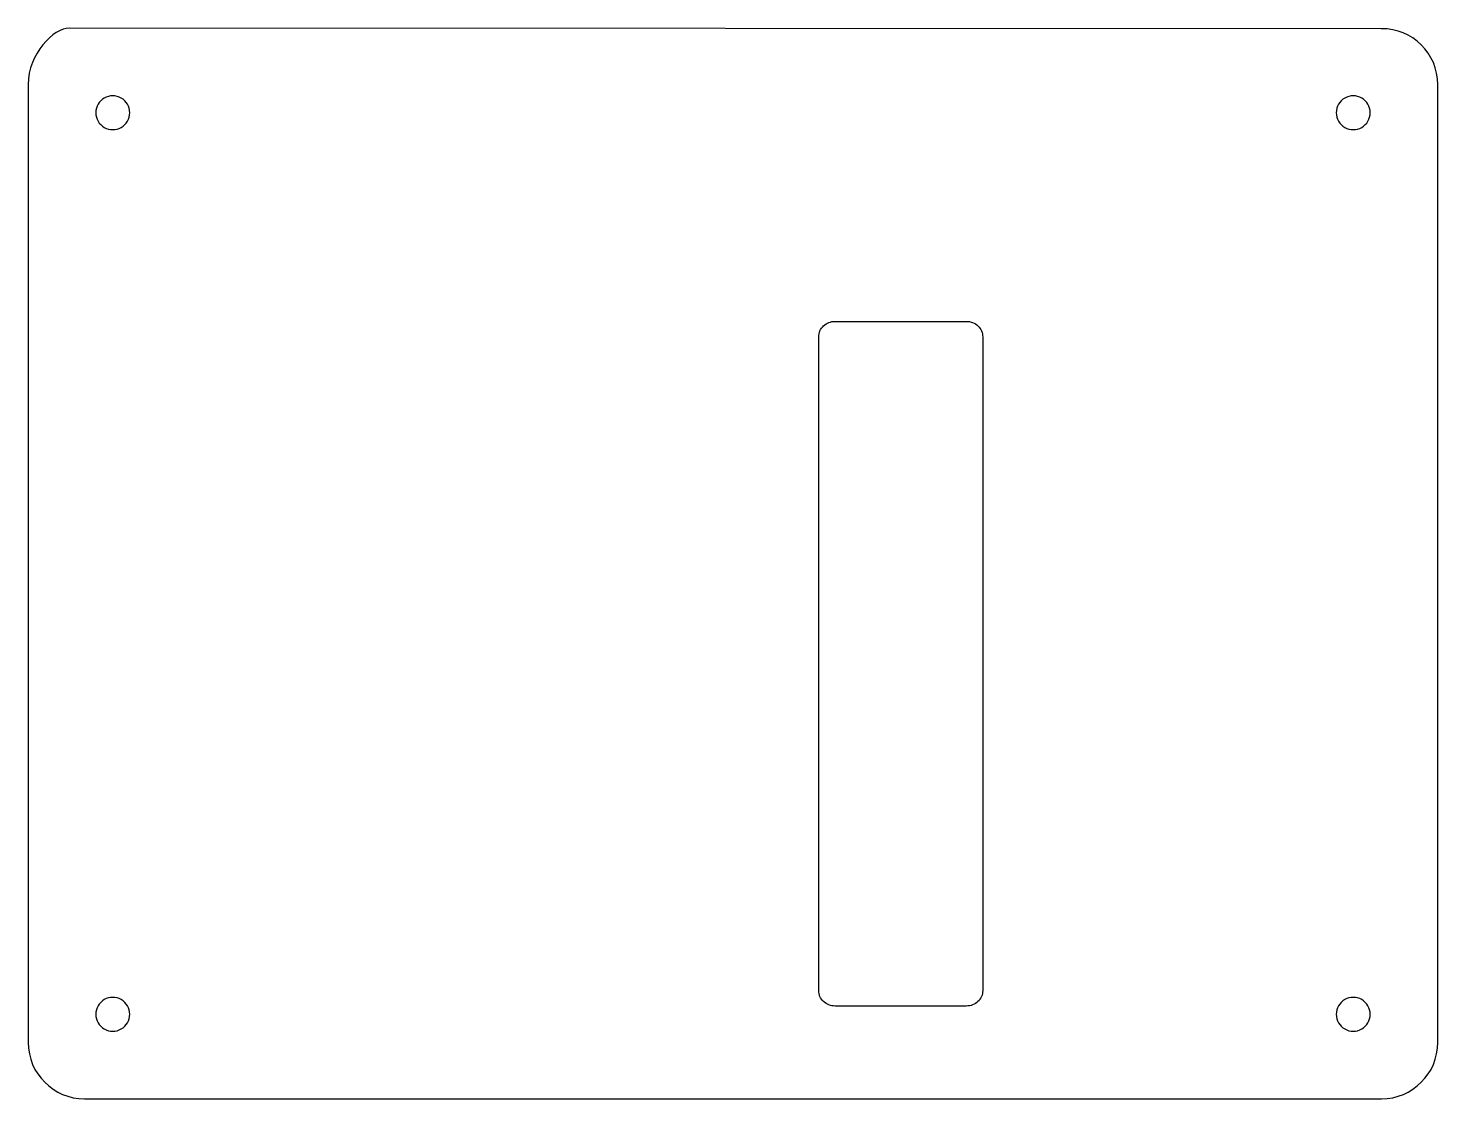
# Model space of a CAD drawing. Extents: x 224 to 350, y 17 to 279.
# Drawn here: x 224.9 to 349.9, y 184.3 to 279.3 of the extents above; entities that cross this region are included whole.
import ezdxf

# ---------------------------------------------------------------- set-up
doc = ezdxf.new("R2010")
doc.units = 0
doc.layers.add('For_Cutting', color=7, linetype='CONTINUOUS')

msp = doc.modelspace()

# ---------------------------------------------------------------- linework, layer by layer
at = {"layer": 'For_Cutting', "color": 5}
for points in [[(344.84568, 279.26796), (228.51066, 279.31586)], [(224.85776, 274.31453), (224.85776, 189.31471)], [(349.85774, 189.31471), (349.85774, 274.31471)], [(229.85776, 184.31469), (344.85774, 184.31469)]]:
    msp.add_lwpolyline(points, dxfattribs=at)
at = {"layer": 'For_Cutting', "color": 1}
for points in [[(233.85776, 271.81472)], [(343.85774, 271.81472)], [(296.417757, 253.303078)], [(233.85776, 191.8147)], [(343.85774, 191.8147)]]:
    msp.add_lwpolyline(points, close=True, dxfattribs=at)
for points in [[(296.417757, 253.303078), (308.043598, 253.303078)], [(294.95752, 193.928509), (294.95752, 251.920647)], [(309.503836, 251.920647), (309.503836, 193.928509)], [(308.043598, 192.546078), (296.417757, 192.546078)]]:
    msp.add_lwpolyline(points, dxfattribs=at)
at = {"layer": 'For_Cutting', "color": 5}
msp.add_lwpolyline([(349.85774, 189.31471)], close=True, dxfattribs=at)
for points in [[(228.51066, 279.31586), (227.09632, 279.31486), (224.85774, 277.07577), (224.85776, 274.31453)], [(349.85774, 274.31471), (349.85775, 277.07614), (347.61917, 279.31473), (344.84568, 279.26796)], [(224.85776, 189.31471), (224.85775, 186.55328), (227.09633, 184.31469), (229.85776, 184.31469)], [(344.85774, 184.31469), (347.61917, 184.31469), (349.85775, 186.55328), (349.85774, 189.31471)]]:
    msp.add_open_spline(points, degree=3, dxfattribs=at)
at = {"layer": 'For_Cutting', "color": 1}
for points in [[(231.607001, 273.115949), (231.142513, 272.847415), (230.85682, 272.351244), (230.85776, 271.81472)], [(233.108519, 273.115949), (232.644032, 273.384482), (232.071488, 273.384482), (231.607001, 273.115949)], [(233.85776, 271.81472), (233.8587, 272.351244), (233.573007, 272.847415), (233.108519, 273.115949)], [(341.606981, 273.115949), (341.142493, 272.847415), (340.8568, 272.351244), (340.85774, 271.81472)], [(343.108499, 273.115949), (342.644012, 273.384482), (342.071468, 273.384482), (341.606981, 273.115949)], [(343.85774, 271.81472), (343.85868, 272.351244), (343.572987, 272.847415), (343.108499, 273.115949)], [(230.85776, 271.81472), (230.85682, 271.278196), (231.142513, 270.782025), (231.607001, 270.513491)], [(233.108519, 270.513491), (233.573007, 270.782025), (233.8587, 271.278196), (233.85776, 271.81472)], [(340.85774, 271.81472), (340.8568, 271.278196), (341.142493, 270.782025), (341.606981, 270.513491)], [(343.108499, 270.513491), (343.572987, 270.782025), (343.85868, 271.278196), (343.85774, 271.81472)], [(231.607001, 270.513491), (232.071488, 270.244958), (232.644032, 270.244958), (233.108519, 270.513491)], [(341.606981, 270.513491), (342.071468, 270.244958), (342.644012, 270.244958), (343.108499, 270.513491)], [(294.95752, 251.920647), (294.95752, 252.287291), (295.111366, 252.638917), (295.385214, 252.898173)], [(295.385214, 252.898173), (295.659061, 253.157429), (296.030478, 253.303078), (296.417757, 253.303078)], [(308.043598, 253.303078), (308.430878, 253.303078), (308.802295, 253.157429), (309.076142, 252.898173)], [(309.076142, 252.898173), (309.34999, 252.638917), (309.503836, 252.287291), (309.503836, 251.920647)], [(295.385214, 192.950983), (295.111366, 193.210239), (294.95752, 193.561865), (294.95752, 193.928509)], [(309.503836, 193.928509), (309.503836, 193.561865), (309.34999, 193.210239), (309.076142, 192.950983)], [(231.607001, 193.115929), (231.142513, 192.847395), (230.85682, 192.351224), (230.85776, 191.8147)], [(233.108519, 193.115929), (232.644032, 193.384462), (232.071488, 193.384462), (231.607001, 193.115929)], [(233.85776, 191.8147), (233.8587, 192.351224), (233.573007, 192.847395), (233.108519, 193.115929)], [(296.417757, 192.546078), (296.030478, 192.546078), (295.659061, 192.691727), (295.385214, 192.950983)], [(309.076142, 192.950983), (308.802295, 192.691727), (308.430878, 192.546078), (308.043598, 192.546078)], [(341.606981, 193.115929), (341.142493, 192.847395), (340.8568, 192.351224), (340.85774, 191.8147)], [(343.108499, 193.115929), (342.644012, 193.384462), (342.071468, 193.384462), (341.606981, 193.115929)], [(343.85774, 191.8147), (343.85868, 192.351224), (343.572987, 192.847395), (343.108499, 193.115929)], [(230.85776, 191.8147), (230.85682, 191.278176), (231.142513, 190.782005), (231.607001, 190.513471)], [(233.108519, 190.513471), (233.573007, 190.782005), (233.8587, 191.278176), (233.85776, 191.8147)], [(340.85774, 191.8147), (340.8568, 191.278176), (341.142493, 190.782005), (341.606981, 190.513471)], [(343.108499, 190.513471), (343.572987, 190.782005), (343.85868, 191.278176), (343.85774, 191.8147)], [(231.607001, 190.513471), (232.071488, 190.244938), (232.644032, 190.244938), (233.108519, 190.513471)], [(341.606981, 190.513471), (342.071468, 190.244938), (342.644012, 190.244938), (343.108499, 190.513471)]]:
    msp.add_open_spline(points, degree=3, dxfattribs=at)

doc.saveas('drawing.dxf')
